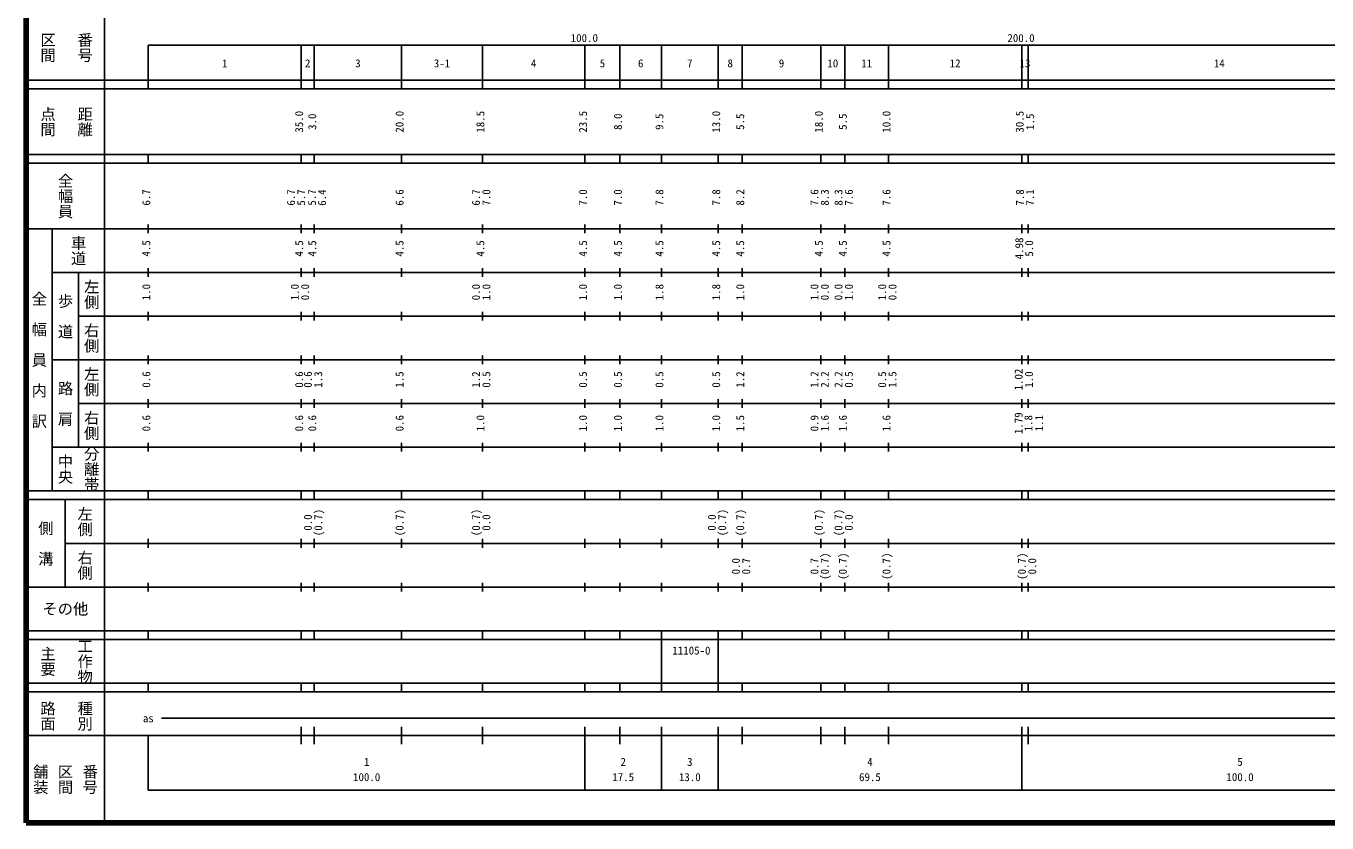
# Model space of a CAD drawing. Units: millimetres on the paper, enlarged 1000 times. Extents: x 40000 to 680000, y 20000 to 380000.
# Drawn here: x 40000 to 337906, y 20000 to 202409 of the extents above; entities that cross this region are included whole.
import ezdxf
from ezdxf.enums import TextEntityAlignment as Align

# ---------------------------------------------------------------- set-up
doc = ezdxf.new("R2010")
doc.units = ezdxf.units.MM
doc.header["$LTSCALE"] = 1000
doc.layers.add('M-TTL', color=2, linetype='Continuous', lineweight=140)
doc.layers.add('M-TTL-BAND', color=7, linetype='Continuous', lineweight=25)
doc.styles.add('@ＭＳ ゴシック', font='')
doc.styles.add('ＭＳ ゴシック', font='')
doc.styles.get('@ＭＳ ゴシック').set_extended_font_data('@MS Gothic')
doc.styles.get('ＭＳ ゴシック').set_extended_font_data('MS Gothic')

msp = doc.modelspace()

# ---------------------------------------------------------------- linework, layer by layer
at = {"layer": 'M-TTL'}
for p, q in [((40000, 380000), (40000, 20000)), ((40000, 20000), (680000, 20000))]:
    msp.add_line(p, q, dxfattribs=at)
at = {"layer": 'M-TTL-BAND'}
for p, q in [((58000, 370000), (58000, 20000)), ((68000, 198000), (579000, 198000)), ((68000, 198000), (68000, 188000)), ((103000, 188000), (103000, 198000)), ((106000, 188000), (106000, 198000)), ((126000, 188000), (126000, 198000)), ((144500, 188000), (144500, 198000)), ((168000, 188000), (168000, 198000)), ((176000, 188000), (176000, 198000)), ((185500, 188000), (185500, 198000)), ((198500, 188000), (198500, 198000)), ((204000, 188000), (204000, 198000)), ((222000, 188000), (222000, 198000)), ((227500, 188000), (227500, 198000)), ((237500, 188000), (237500, 198000)), ((268000, 188000), (268000, 198000)), ((269500, 188000), (269500, 198000)), ((40000, 190000), (579000, 190000)), ((40000, 188000), (579000, 188000)), ((40000, 173000), (579000, 173000)), ((68000, 171000), (68000, 173000)), ((103000, 171000), (103000, 173000)), ((106000, 171000), (106000, 173000)), ((126000, 171000), (126000, 173000)), ((144500, 171000), (144500, 173000)), ((168000, 171000), (168000, 173000)), ((176000, 171000), (176000, 173000)), ((185500, 171000), (185500, 173000)), ((198500, 171000), (198500, 173000)), ((204000, 171000), (204000, 173000)), ((222000, 171000), (222000, 173000)), ((227500, 171000), (227500, 173000)), ((237500, 171000), (237500, 173000)), ((268000, 171000), (268000, 173000)), ((269500, 171000), (269500, 173000)), ((40000, 171000), (579000, 171000)), ((40000, 156000), (579000, 156000)), ((46000, 96000), (46000, 156000)), ((68000, 155000), (68000, 157000)), ((103000, 155000), (103000, 157000)), ((106000, 155000), (106000, 157000)), ((126000, 155000), (126000, 157000)), ((144500, 155000), (144500, 157000)), ((168000, 155000), (168000, 157000)), ((176000, 155000), (176000, 157000)), ((185500, 155000), (185500, 157000)), ((198500, 155000), (198500, 157000)), ((204000, 155000), (204000, 157000)), ((222000, 155000), (222000, 157000)), ((227500, 155000), (227500, 157000)), ((237500, 155000), (237500, 157000)), ((268000, 155000), (268000, 157000)), ((269500, 155000), (269500, 157000)), ((46000, 146000), (579000, 146000)), ((52000, 146000), (52000, 106000)), ((68000, 145000), (68000, 147000)), ((103000, 145000), (103000, 147000)), ((106000, 145000), (106000, 147000)), ((126000, 145000), (126000, 147000)), ((144500, 145000), (144500, 147000)), ((168000, 145000), (168000, 147000)), ((176000, 145000), (176000, 147000)), ((185500, 145000), (185500, 147000)), ((198500, 145000), (198500, 147000)), ((204000, 145000), (204000, 147000)), ((222000, 145000), (222000, 147000)), ((227500, 145000), (227500, 147000)), ((237500, 145000), (237500, 147000)), ((268000, 145000), (268000, 147000)), ((269500, 145000), (269500, 147000)), ((52000, 136000), (579000, 136000)), ((68000, 135000), (68000, 137000)), ((103000, 135000), (103000, 137000)), ((106000, 135000), (106000, 137000)), ((126000, 135000), (126000, 137000)), ((144500, 135000), (144500, 137000)), ((168000, 135000), (168000, 137000)), ((176000, 135000), (176000, 137000)), ((185500, 135000), (185500, 137000)), ((198500, 135000), (198500, 137000)), ((204000, 135000), (204000, 137000)), ((222000, 135000), (222000, 137000)), ((227500, 135000), (227500, 137000)), ((237500, 135000), (237500, 137000)), ((268000, 135000), (268000, 137000)), ((269500, 135000), (269500, 137000)), ((46000, 126000), (579000, 126000)), ((68000, 125000), (68000, 127000)), ((103000, 125000), (103000, 127000)), ((106000, 125000), (106000, 127000)), ((126000, 125000), (126000, 127000)), ((144500, 125000), (144500, 127000)), ((168000, 125000), (168000, 127000)), ((176000, 125000), (176000, 127000)), ((185500, 125000), (185500, 127000)), ((198500, 125000), (198500, 127000)), ((204000, 125000), (204000, 127000)), ((222000, 125000), (222000, 127000)), ((227500, 125000), (227500, 127000)), ((237500, 125000), (237500, 127000)), ((268000, 125000), (268000, 127000)), ((269500, 125000), (269500, 127000)), ((68000, 115000), (68000, 117000)), ((103000, 115000), (103000, 117000)), ((106000, 115000), (106000, 117000)), ((126000, 115000), (126000, 117000)), ((144500, 115000), (144500, 117000)), ((168000, 115000), (168000, 117000)), ((176000, 115000), (176000, 117000)), ((185500, 115000), (185500, 117000)), ((198500, 115000), (198500, 117000)), ((204000, 115000), (204000, 117000)), ((222000, 115000), (222000, 117000)), ((227500, 115000), (227500, 117000)), ((237500, 115000), (237500, 117000)), ((268000, 115000), (268000, 117000)), ((269500, 115000), (269500, 117000)), ((52000, 116000), (579000, 116000)), ((46000, 106000), (579000, 106000)), ((68000, 105000), (68000, 107000)), ((103000, 105000), (103000, 107000)), ((106000, 105000), (106000, 107000)), ((126000, 105000), (126000, 107000)), ((144500, 105000), (144500, 107000)), ((168000, 105000), (168000, 107000)), ((176000, 105000), (176000, 107000)), ((185500, 105000), (185500, 107000)), ((198500, 105000), (198500, 107000)), ((204000, 105000), (204000, 107000)), ((222000, 105000), (222000, 107000)), ((227500, 105000), (227500, 107000)), ((237500, 105000), (237500, 107000)), ((268000, 105000), (268000, 107000)), ((269500, 105000), (269500, 107000)), ((40000, 96000), (579000, 96000)), ((68000, 94000), (68000, 96000)), ((103000, 94000), (103000, 96000)), ((106000, 94000), (106000, 96000)), ((126000, 94000), (126000, 96000)), ((144500, 94000), (144500, 96000)), ((168000, 94000), (168000, 96000)), ((176000, 94000), (176000, 96000)), ((185500, 94000), (185500, 96000)), ((198500, 94000), (198500, 96000)), ((204000, 94000), (204000, 96000)), ((222000, 94000), (222000, 96000)), ((227500, 94000), (227500, 96000)), ((237500, 94000), (237500, 96000)), ((268000, 94000), (268000, 96000)), ((269500, 94000), (269500, 96000)), ((40000, 94000), (579000, 94000)), ((49000, 94000), (49000, 74000)), ((49000, 84000), (579000, 84000)), ((68000, 83000), (68000, 85000)), ((103000, 83000), (103000, 85000)), ((106000, 83000), (106000, 85000)), ((126000, 83000), (126000, 85000)), ((144500, 83000), (144500, 85000)), ((168000, 83000), (168000, 85000)), ((176000, 83000), (176000, 85000)), ((185500, 83000), (185500, 85000)), ((198500, 83000), (198500, 85000)), ((204000, 83000), (204000, 85000)), ((222000, 83000), (222000, 85000)), ((227500, 83000), (227500, 85000)), ((237500, 83000), (237500, 85000)), ((268000, 83000), (268000, 85000)), ((269500, 83000), (269500, 85000)), ((68000, 73000), (68000, 75000)), ((103000, 73000), (103000, 75000)), ((106000, 73000), (106000, 75000)), ((126000, 73000), (126000, 75000)), ((144500, 73000), (144500, 75000)), ((168000, 73000), (168000, 75000)), ((176000, 73000), (176000, 75000)), ((185500, 73000), (185500, 75000)), ((198500, 73000), (198500, 75000)), ((204000, 73000), (204000, 75000)), ((222000, 73000), (222000, 75000)), ((227500, 73000), (227500, 75000)), ((237500, 73000), (237500, 75000)), ((268000, 73000), (268000, 75000)), ((269500, 73000), (269500, 75000)), ((40000, 74000), (579000, 74000)), ((40000, 64000), (579000, 64000)), ((68000, 62000), (68000, 64000)), ((103000, 62000), (103000, 64000)), ((106000, 62000), (106000, 64000)), ((126000, 62000), (126000, 64000)), ((144500, 62000), (144500, 64000)), ((168000, 62000), (168000, 64000)), ((176000, 62000), (176000, 64000)), ((185500, 62000), (185500, 64000)), ((198500, 62000), (198500, 64000)), ((204000, 62000), (204000, 64000)), ((222000, 62000), (222000, 64000)), ((227500, 62000), (227500, 64000)), ((237500, 62000), (237500, 64000)), ((268000, 62000), (268000, 64000)), ((269500, 62000), (269500, 64000)), ((40000, 62000), (579000, 62000)), ((185500, 52000), (185500, 62000)), ((198500, 52000), (198500, 62000)), ((40000, 52000), (579000, 52000)), ((68000, 50000), (68000, 52000)), ((103000, 50000), (103000, 52000)), ((106000, 50000), (106000, 52000)), ((126000, 50000), (126000, 52000)), ((144500, 50000), (144500, 52000)), ((168000, 50000), (168000, 52000)), ((176000, 50000), (176000, 52000)), ((185500, 50000), (185500, 52000)), ((198500, 50000), (198500, 52000)), ((204000, 50000), (204000, 52000)), ((222000, 50000), (222000, 52000)), ((227500, 50000), (227500, 52000)), ((237500, 50000), (237500, 52000)), ((268000, 50000), (268000, 52000)), ((269500, 50000), (269500, 52000)), ((40000, 50000), (579000, 50000)), ((71000, 44000), (565000, 44000)), ((103000, 38000), (103000, 42000)), ((106000, 38000), (106000, 42000)), ((126000, 38000), (126000, 42000)), ((144500, 38000), (144500, 42000)), ((168000, 27500), (168000, 42000)), ((176000, 38000), (176000, 42000)), ((185500, 27500), (185500, 42000)), ((198500, 27500), (198500, 42000)), ((204000, 38000), (204000, 42000)), ((222000, 38000), (222000, 42000)), ((227500, 38000), (227500, 42000)), ((237500, 38000), (237500, 42000)), ((268000, 27500), (268000, 42000)), ((269500, 38000), (269500, 42000)), ((40000, 40000), (579000, 40000)), ((68000, 40000), (68000, 27500)), ((68000, 27500), (579000, 27500))]:
    msp.add_line(p, q, dxfattribs=at)

# ---------------------------------------------------------------- texts
at = {"layer": 'M-TTL-BAND', "style": '@ＭＳ ゴシック'}
for s, p in [('区間', (45000, 197500)), ('番号', (53500, 197500)), ('点間', (45000, 180500)), ('距離', (53500, 180500)), ('全幅員', (49000, 163500)), ('車道', (52000, 151000)), ('左側', (55000, 141000)), ('全\u3000幅\u3000員\u3000内\u3000訳', (43000, 126000)), ('歩\u3000道', (49000, 136000)), ('右側', (55000, 131000)), ('左側', (55000, 121000)), ('路\u3000肩', (49000, 116000)), ('右側', (55000, 111000)), ('中央', (49000, 101000)), ('分離帯', (55000, 101000)), ('左側', (53500, 89000)), ('側\u3000溝', (44500, 84000)), ('右側', (53500, 79000)), ('主要', (45000, 57000)), ('工作物', (53500, 57000)), ('路面', (45000, 44500)), ('種別', (53500, 44500)), ('舗装', (43333, 30000)), ('区間', (49000, 30000)), ('番号', (54667, 30000))]:
    msp.add_text(s, height=2566, rotation=270, dxfattribs=at).set_placement(p, align=Align.MIDDLE_CENTER)
at = {"layer": 'M-TTL-BAND', "style": 'ＭＳ ゴシック'}
for s, p in [('100.0', (167844, 198195)), ('200.0', (267844, 198195)), ('1', (85500, 192405)), ('2', (104500, 192405)), ('3', (116000, 192405)), ('3-1', (135250, 192405)), ('4', (156250, 192405)), ('5', (172000, 192405)), ('6', (180750, 192405)), ('7', (192000, 192405)), ('8', (201250, 192405)), ('9', (213000, 192405)), ('10', (224750, 192405)), ('11', (232500, 192405)), ('12', (252750, 192405)), ('13', (268750, 192405)), ('14', (313250, 192405)), ('as', (68000, 42500)), ('1', (118000, 32523)), ('2', (176750, 32523)), ('3', (192000, 32523)), ('4', (233250, 32523)), ('5', (318000, 32523)), ('100.0', (118000, 29033)), ('17.5', (176750, 29033)), ('13.0', (192000, 29033)), ('69.5', (233250, 29033)), ('100.0', (318000, 29033))]:
    msp.add_text(s, height=1833, dxfattribs=at).set_placement(p, align=Align.BOTTOM_CENTER)
for s, p in [('35.0', (104000, 180500)), ('3.0', (107000, 180500)), ('20.0', (127000, 180500)), ('18.5', (145500, 180500)), ('23.5', (169000, 180500)), ('8.0', (177000, 180500)), ('9.5', (186500, 180500)), ('13.0', (199500, 180500)), ('5.5', (205000, 180500)), ('18.0', (223000, 180500)), ('5.5', (228500, 180500)), ('10.0', (238500, 180500)), ('30.5', (269000, 180500)), ('1.5', (271401, 180500)), ('6.7', (69000, 163174)), ('6.7', (102142, 163174)), ('5.7', (104459, 163174)), ('5.7', (106941, 163174)), ('6.4', (109238, 163130)), ('6.6', (127000, 163174)), ('6.7', (144500, 163174)), ('7.0', (146870, 163174)), ('7.0', (169000, 163174)), ('7.0', (177000, 163174)), ('7.8', (186500, 163174)), ('7.8', (199500, 163174)), ('8.2', (205000, 163174)), ('7.6', (222000, 163174)), ('8.3', (224370, 163174)), ('8.3', (227500, 163174)), ('7.6', (229870, 163174)), ('7.6', (238500, 163174)), ('7.8', (269053, 163174)), ('7.1', (271370, 163174)), ('4.5', (69000, 151500)), ('4.5', (104000, 151500)), ('4.5', (107000, 151500)), ('4.5', (127000, 151500)), ('4.5', (145500, 151500)), ('4.5', (169000, 151500)), ('4.5', (177000, 151500)), ('4.5', (186500, 151500)), ('4.5', (199500, 151500)), ('4.5', (205000, 151500)), ('4.5', (223000, 151500)), ('4.5', (228500, 151500)), ('4.5', (238500, 151500)), ('4.98', (268892, 151500)), ('5.0', (271168, 151500)), ('1.0', (69000, 141500)), ('1.0', (103000, 141500)), ('0.0', (105370, 141500)), ('0.0', (144500, 141500)), ('1.0', (146870, 141500)), ('1.0', (169000, 141500)), ('1.0', (177000, 141500)), ('1.8', (186500, 141500)), ('1.8', (199500, 141500)), ('1.0', (205000, 141500)), ('1.0', (222000, 141500)), ('0.0', (224370, 141500)), ('0.0', (227500, 141500)), ('1.0', (229870, 141500)), ('1.0', (237500, 141500)), ('0.0', (239870, 141500)), ('0.6', (69000, 121500)), ('0.6', (104000, 121500)), ('0.6', (106000, 121500)), ('1.3', (108370, 121500)), ('1.5', (127000, 121500)), ('1.2', (144500, 121500)), ('0.5', (146870, 121500)), ('0.5', (169000, 121500)), ('0.5', (177000, 121500)), ('0.5', (186500, 121500)), ('0.5', (199500, 121500)), ('1.2', (205000, 121500)), ('1.2', (222000, 121500)), ('2.2', (224370, 121500)), ('2.2', (227500, 121500)), ('0.5', (229870, 121500)), ('0.5', (237500, 121500)), ('1.5', (239870, 121500)), ('1.02', (268749, 121500)), ('1.0', (271128, 121500)), ('0.6', (69000, 111500)), ('0.6', (104000, 111500)), ('0.6', (107000, 111500)), ('0.6', (127000, 111500)), ('1.0', (145500, 111500)), ('1.0', (169000, 111500)), ('1.0', (177000, 111500)), ('1.0', (186500, 111500)), ('1.0', (199500, 111500)), ('1.5', (205000, 111500)), ('0.9', (222000, 111500)), ('1.6', (224370, 111500)), ('1.6', (228500, 111500)), ('1.6', (238500, 111500)), ('1.79', (268756, 111500)), ('1.8', (270993, 111500)), ('1.1', (273462, 111500)), ('0.0', (106000, 88764)), ('(0.7)', (108370, 88764)), ('(0.7)', (127000, 88764)), ('(0.7)', (144500, 88764)), ('0.0', (146870, 88764)), ('0.0', (198500, 88764)), ('(0.7)', (200870, 88764)), ('(0.7)', (205000, 88764)), ('(0.7)', (223000, 88764)), ('(0.7)', (227500, 88764)), ('0.0', (229870, 88764)), ('0.0', (204000, 78764)), ('0.7', (206370, 78764)), ('0.7', (222000, 78764)), ('(0.7)', (224370, 78764)), ('(0.7)', (228500, 78764)), ('(0.7)', (238500, 78764)), ('(0.7)', (269500, 78764)), ('0.0', (271870, 78764))]:
    msp.add_text(s, height=1833, rotation=90, dxfattribs=at).set_placement(p, align=Align.BOTTOM_CENTER)
msp.add_text('その他', height=2566, dxfattribs=at).set_placement((49000, 69000), align=Align.MIDDLE_CENTER)
msp.add_text('11105-0', height=1833, dxfattribs=at).set_placement((188000, 58000), align=Align.BOTTOM_LEFT)

doc.saveas('drawing.dxf')
